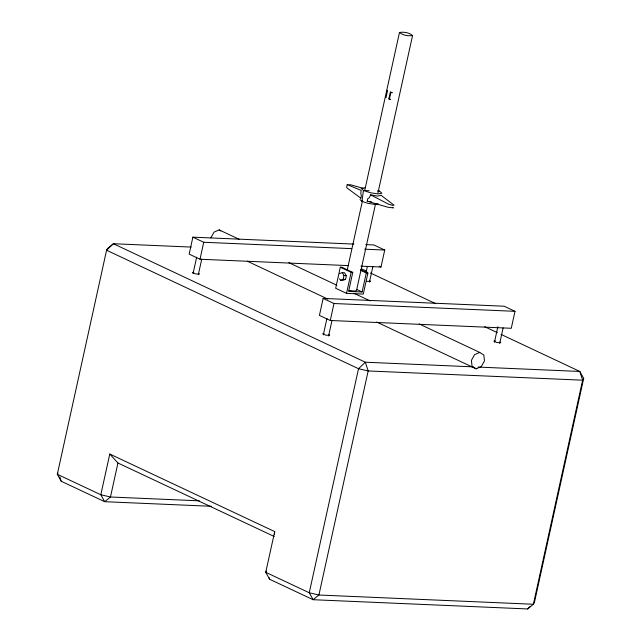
<?xml version="1.0" encoding="UTF-8"?>
<svg xmlns="http://www.w3.org/2000/svg" width="641" height="641" viewBox="0 0 641 641"><rect width="100%" height="100%" fill="white"/><g stroke="black" fill="none" stroke-linecap="round" stroke-linejoin="round"><path stroke-width="0.96" d="M274.444 534.546L274.701 531.589L109.779 454.036L100.821 494.748L104.699 501.695L211.434 506.294M339.514 278.795L340.603 280.261L343.143 279.348L343.977 275.526L342.286 272.617L339.738 273.531M342.286 272.617L344.513 272.713L346.212 275.622L346.036 277.545L345.371 279.444L342.831 280.357L340.603 280.261M107.199 250.375L107.624 248.428L113.401 243.732L191.21 247.081M109.779 454.036L117.944 463.002L110.468 496.999L104.699 501.695L61.183 481.239L57.313 474.292L106.574 250.222L107.624 248.428M353.872 244.093L192.885 237.162L189.151 254.124L200.008 259.228L347.999 265.598M193.037 273.659L196.659 257.177M200.008 259.228L203.742 242.266L192.885 237.162M198.301 274.765L201.715 259.252M347.23 184.64L346.637 187.356L347.262 188.142L360.835 198.173L361.372 195.721L360.843 193.59L361.091 190.361L347.23 184.64L350.675 184.792L363.102 188.326M323.152 298.418L319.426 315.388L330.283 320.492L511.27 328.28L515.003 311.318L504.147 306.214L323.152 298.418L334.009 303.522L515.003 311.318M274.701 531.589L265.743 572.309L269.621 579.256L313.129 599.712L527.599 608.95L533.376 604.255L534.426 602.46L583.687 378.398L579.817 371.451L500.974 334.37M323.304 334.923L326.926 318.441M360.851 270.43L366.275 272.978L362.101 291.976L348.592 291.399L352.774 272.393L341.917 267.289L340.299 267.225L335.668 288.258L346.525 293.362L363.279 294.083L367.902 273.05L360.667 269.645M330.283 320.492L334.009 303.522M328.577 336.028L331.982 320.516M378.278 203.83L374.897 204.407L368.15 203.397L361.989 201.394L363.431 190.497L361.195 188.43L365.017 187.781M347.246 270.013L362.502 200.601M364.865 189.848L399.471 32.459C403.846 31.746 409.166 32.579 412.564 35.519L377.958 192.909M388.847 98.93L390.625 99.507L388.847 98.93L390.345 92.144L392.116 92.721L390.345 92.144M346.525 293.362L351.156 272.329L340.299 267.225M389.456 98.954L390.946 92.168M392.741 207.452L393.446 207.9L387.877 207.243L367.221 201.178L367.758 198.726L369.392 197.612L370.642 194.848L377.565 196.106L381.099 195.297L394.039 205.184L392.877 205.449L388.55 204.191L370.642 194.848M375.378 204.639L356.468 290.661L354.048 291.078L349.209 290.349M366.091 272.305L367.373 266.488M369.44 282.136L372.854 266.624M361.003 266.159L381.002 267.025L384.728 250.054L373.871 244.95L365.875 244.606M494.443 342.286L497.857 326.774M499.716 343.392L503.121 327.888M210.881 237.819L214.062 232.114L219.206 229.911L239.109 239.269M58.011 473.09L57.313 474.292L100.821 494.748L110.468 496.999L199.255 500.821M266.448 571.115L265.743 572.309L309.258 592.765L318.906 595.016L533.376 604.255L582.637 380.185L583.687 378.398M527.599 608.95L530.323 606.354M479.74 352.43L474.604 354.633L471.415 360.346L472.056 366.219L476.143 368.823L481.279 366.62L484.468 360.907L483.827 355.034L479.74 352.43L419.134 323.929M412.564 35.519C408.189 36.233 402.877 35.399 399.471 32.459M193.726 272.249L192.444 272.465L195.529 273.915L199.367 274.084L198.622 273.395M323.993 333.512L322.711 333.729L325.796 335.179L329.634 335.347L328.889 334.65M495.132 340.884L493.85 341.1L496.935 342.55L500.773 342.711L500.028 342.022M369.152 190.738L363.431 190.497L370.41 192.765L378.046 193.903L381.868 193.253L379.632 191.194L377.894 190.625M377.725 191.106L379.632 191.194M203.742 242.266L351.733 248.636M364.729 249.197L384.728 250.054M351.156 272.329L352.774 272.393M366.275 272.978L367.902 273.05M343.977 275.526L346.212 275.622M343.143 279.348L345.371 279.444M473.082 366.852L365.346 362.213L113.401 243.732L106.574 250.222L358.519 368.703L368.166 370.955L582.637 380.185L579.817 371.451L478.066 367.069M369.536 201.611L371.484 201.843M366.668 281.287L370.506 281.455L369.761 280.758M367.221 201.178L368.567 201.498M379.192 266.167L381.002 267.025M361.404 268.739L366.844 271.295M370.466 273.002L435.72 303.682M484.66 326.702L497.344 332.663M356.676 289.428L362.101 291.976M288.859 262.666L336.805 285.213M354 293.298L370.282 300.958M247.266 261.183L327.775 299.051M376.628 322.022L476.143 368.823M117.944 463.002L274.268 536.517M219.206 229.911L220.841 230.952M386.948 90.293L387.517 90.814L386.026 97.6L385.457 97.079M360.018 199.567L361.989 201.394M360.434 197.668L360.835 198.173M269.052 577.509L269.621 579.256M59.773 476.864L61.183 481.239M358.519 368.703L309.258 592.765L313.129 599.712L318.906 595.016L368.166 370.955L365.346 362.213L358.519 368.703"/></g></svg>
